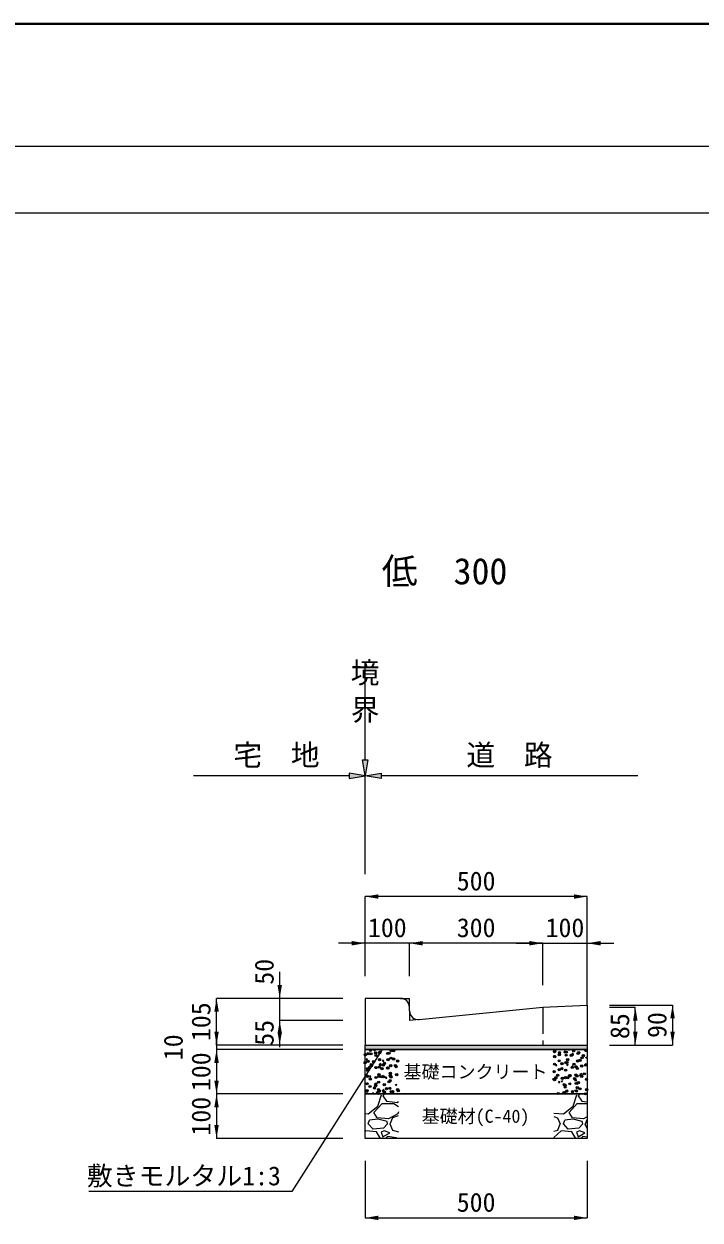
# Model space of a CAD drawing. Units: millimetres at full size; some dimension numbers follow another scale. Extents: x -3213 to 7287, y 2125 to 9550.
# Drawn here: x 3544 to 5066, y 6610 to 9300 of the extents above; entities that cross this region are included whole.
import ezdxf
from ezdxf.enums import TextEntityAlignment as Align

# ---------------------------------------------------------------- set-up
doc = ezdxf.new("R2010")
doc.units = ezdxf.units.MM
doc.header["$LTSCALE"] = 10
doc.header["$PDMODE"] = 32
doc.header["$PDSIZE"] = 5
doc.linetypes.add('DASHED', pattern=[7.5, 6, -1.5])
doc.layers.add('ハッチング_モルタル', color=30, linetype='Continuous')
doc.layers.add('文字', color=41, linetype='Continuous')
for name, color, linetype, lineweight in [('ハッチング_基礎', 150, 'Continuous', 5), ('図枠', 7, 'Continuous', 5), ('寸法線', 7, 'Continuous', 13), ('引出線', 4, 'Continuous', 13), ('本体', 2, 'Continuous', 13), ('舗装・基礎', 3, 'Continuous', 13), ('補助線', 8, 'DASHED', 13)]:
    doc.layers.add(name, color=color, linetype=linetype, lineweight=lineweight)
doc.styles.add('ＭＳ ゴシック', font='')
doc.styles.get('ＭＳ ゴシック').set_extended_font_data('MS Gothic')

# ---------------------------------------------------------------- blocks, each defined once
blk = doc.blocks.new('filled_arrow')
at = {"color": 0, "linetype": 'Continuous', "lineweight": -2}
blk.add_solid([(7.5, 1.25), (0, 0), (7.5, -1.25)], dxfattribs=at)

msp = doc.modelspace()

# ---------------------------------------------------------------- hatches: boundary and pattern name
at = {"layer": 'ハッチング_モルタル'}
msp.add_hatch(color=256, dxfattribs=at).paths.add_polyline_path([(4811.87, 6993.32), (4811.87, 7003.32), (4311.87, 7003.32), (4311.87, 6993.32)])
at = {"layer": '寸法線'}
for points in [[(4305.87, 7644.51), (4317.87, 7644.51), (4311.87, 7608.51)], [(4275.87, 7614.51), (4275.87, 7602.51), (4311.87, 7608.51)], [(4347.87, 7614.51), (4347.87, 7602.51), (4311.87, 7608.51)]]:
    msp.add_hatch(color=256, dxfattribs=at).paths.add_polyline_path(points)

# ---------------------------------------------------------------- linework, layer by layer
at = {"layer": 'ハッチング_基礎'}
for p, q in [((4314.46, 6970.39), (4316.91, 6973.31)), ((4314.46, 6970.39), (4317.5, 6970.12)), ((4317.48, 6970.12), (4316.89, 6973.3)), ((4331.56, 6991.46), (4334.09, 6989.76)), ((4331.57, 6991.47), (4335.13, 6992.83)), ((4334.09, 6989.76), (4335.12, 6992.83)), ((4350.9, 6967.2), (4353.35, 6970.12)), ((4350.9, 6967.2), (4353.93, 6966.93)), ((4353.91, 6966.93), (4353.33, 6970.12)), ((4361.89, 6971.02), (4365.45, 6972.38)), ((4361.89, 6971.01), (4364.41, 6969.3)), ((4364.41, 6969.3), (4365.44, 6972.37)), ((4736.87, 6979.98), (4738.85, 6980.74)), ((4736.87, 6978.3), (4737.82, 6977.66)), ((4737.82, 6977.66), (4738.85, 6980.73)), ((4769.79, 6992.62), (4770.38, 6993.32)), ((4769.79, 6992.62), (4772.83, 6992.35)), ((4772.81, 6992.35), (4772.63, 6993.32)), ((4776.23, 6981.56), (4780.19, 6985.69)), ((4776.23, 6981.57), (4780.75, 6980.87)), ((4780.74, 6980.86), (4780.18, 6985.68)), ((4806.23, 6989.43), (4808.68, 6992.35)), ((4806.23, 6989.43), (4809.26, 6989.16)), ((4808.3, 6975.31), (4811.86, 6976.67)), ((4808.3, 6975.3), (4810.82, 6973.59)), ((4809.24, 6989.16), (4808.66, 6992.34)), ((4810.82, 6973.59), (4811.85, 6976.66)), ((4319.2, 6954.62), (4321.73, 6952.92)), ((4319.21, 6954.63), (4322.76, 6956)), ((4321.73, 6952.92), (4322.76, 6955.99)), ((4343.32, 6958.27), (4347.84, 6957.57)), ((4343.33, 6958.27), (4347.28, 6962.39)), ((4347.84, 6957.57), (4347.28, 6962.39)), ((4740.4, 6957.59), (4742.85, 6960.51)), ((4740.4, 6957.59), (4743.44, 6957.33)), ((4743.42, 6957.32), (4742.83, 6960.51)), ((4765.61, 6958.91), (4768.14, 6957.21)), ((4765.62, 6958.92), (4769.17, 6960.29)), ((4768.14, 6957.21), (4769.17, 6960.28)), ((4776.84, 6954.41), (4779.29, 6957.33)), ((4776.84, 6954.41), (4779.88, 6954.14)), ((4779.86, 6954.14), (4779.27, 6957.32)), ((4321.51, 6932.18), (4323.96, 6935.1)), ((4321.51, 6932.18), (4324.55, 6931.91)), ((4324.53, 6931.91), (4323.94, 6935.09)), ((4349.53, 6934.18), (4353.09, 6935.54)), ((4349.53, 6934.17), (4352.05, 6932.46)), ((4352.05, 6932.46), (4353.08, 6935.53)), ((4357.95, 6928.99), (4360.4, 6931.91)), ((4357.95, 6928.99), (4360.98, 6928.72)), ((4360.96, 6928.72), (4360.38, 6931.9)), ((4379.85, 6913.73), (4383.41, 6915.09)), ((4379.85, 6913.72), (4382.38, 6912.01)), ((4382.38, 6912.01), (4383.41, 6915.08)), ((4747.45, 6919.38), (4749.9, 6922.3)), ((4747.45, 6919.38), (4750.49, 6919.12)), ((4750.47, 6919.11), (4749.88, 6922.3)), ((4753.25, 6922.07), (4755.78, 6920.37)), ((4753.26, 6922.08), (4756.81, 6923.45)), ((4755.78, 6920.37), (4756.81, 6923.44)), ((4782.96, 6923.67), (4787.48, 6922.97)), ((4782.97, 6923.67), (4786.92, 6927.79)), ((4783.89, 6916.2), (4786.34, 6919.11)), ((4783.89, 6916.2), (4786.92, 6915.93)), ((4786.9, 6915.93), (4786.32, 6919.11)), ((4787.48, 6922.97), (4786.92, 6927.79)), ((4795.94, 6938.47), (4799.5, 6939.83)), ((4795.94, 6938.46), (4798.46, 6936.75)), ((4798.46, 6936.75), (4799.49, 6939.82)), ((4328.56, 6893.97), (4331.01, 6896.88)), ((4328.56, 6893.97), (4331.59, 6893.7)), ((4331.58, 6893.7), (4330.99, 6896.88)), ((4337.17, 6897.34), (4340.73, 6898.71)), ((4337.17, 6897.33), (4339.69, 6895.63)), ((4339.69, 6895.63), (4340.72, 6898.7)), ((4340.92, 6866.06), (4349.05, 6891.46)), ((4349.05, 6891.46), (4347.91, 6893.32)), ((4350.06, 6900.37), (4354.02, 6904.5)), ((4350.06, 6900.38), (4354.58, 6899.68)), ((4355.99, 6893.32), (4352.1, 6889.43)), ((4352.1, 6889.43), (4360.23, 6877.23)), ((4354.58, 6899.67), (4354.01, 6904.5)), ((4367.13, 6893.32), (4367.44, 6893.7)), ((4367.49, 6893.32), (4367.42, 6893.69)), ((4386.87, 6892.78), (4386.25, 6893.32)), ((4780.52, 6866.06), (4788.65, 6891.46)), ((4783.58, 6901.63), (4787.14, 6903)), ((4783.58, 6901.62), (4786.1, 6899.92)), ((4786.1, 6899.92), (4787.13, 6902.99)), ((4788.65, 6891.46), (4787.51, 6893.32)), ((4795.59, 6893.32), (4791.7, 6889.43)), ((4791.7, 6889.43), (4799.83, 6877.23)), ((4318.57, 6848.79), (4340.92, 6866.06)), ((4331.78, 6851.83), (4350.07, 6872.15)), ((4350.07, 6872.15), (4376.48, 6872.15)), ((4360.23, 6877.23), (4385.63, 6874.19)), ((4376.48, 6872.15), (4386.87, 6864.96)), ((4385.63, 6874.19), (4386.87, 6876.43)), ((4758.17, 6848.79), (4780.52, 6866.06)), ((4771.38, 6851.83), (4789.67, 6872.15)), ((4789.67, 6872.15), (4811.87, 6872.15)), ((4799.83, 6877.23), (4811.87, 6875.79)), ((4311.87, 6849.1), (4318.57, 6848.79)), ((4318.57, 6826.43), (4321.62, 6834.56)), ((4340.92, 6836.59), (4321.62, 6834.56)), ((4338.89, 6839.64), (4331.78, 6851.83)), ((4364.29, 6837.61), (4338.89, 6839.64)), ((4361.24, 6831.51), (4340.92, 6836.59)), ((4385.63, 6848.79), (4364.29, 6837.61)), ((4368.35, 6826.43), (4374.45, 6840.66)), ((4374.45, 6840.66), (4386.87, 6844.54)), ((4386.87, 6853.15), (4385.63, 6848.79)), ((4736.87, 6849.8), (4758.17, 6848.79)), ((4736.87, 6842.67), (4744.96, 6839.64)), ((4744.96, 6839.64), (4751.06, 6826.43)), ((4758.17, 6826.43), (4761.22, 6834.56)), ((4780.52, 6836.59), (4761.22, 6834.56)), ((4778.49, 6839.64), (4771.38, 6851.83)), ((4803.89, 6837.61), (4778.49, 6839.64)), ((4800.84, 6831.51), (4780.52, 6836.59)), ((4811.87, 6841.79), (4803.89, 6837.61)), ((4807.95, 6826.43), (4811.87, 6835.58)), ((4313.49, 6810.18), (4311.87, 6808.7)), ((4337.87, 6808.15), (4313.49, 6810.18)), ((4329.75, 6814.24), (4318.57, 6826.43)), ((4353.11, 6816.27), (4329.75, 6814.24)), ((4346.93, 6793.32), (4337.87, 6808.15)), ((4355.15, 6810.18), (4348.03, 6807.13)), ((4348.03, 6807.13), (4352.1, 6796.97)), ((4352.1, 6796.97), (4367.34, 6806.11)), ((4362.26, 6826.43), (4353.11, 6816.27)), ((4367.34, 6806.11), (4355.15, 6810.18)), ((4362.26, 6826.43), (4361.24, 6831.51)), ((4367.34, 6826.43), (4373.43, 6812.21)), ((4373.43, 6812.21), (4386.87, 6808.26)), ((4736.87, 6809.53), (4745.98, 6812.21)), ((4753.09, 6810.18), (4736.87, 6795.37)), ((4745.98, 6812.21), (4751.06, 6826.43)), ((4777.47, 6808.15), (4753.09, 6810.18)), ((4769.35, 6814.24), (4758.17, 6826.43)), ((4792.71, 6816.27), (4769.35, 6814.24)), ((4786.53, 6793.32), (4777.47, 6808.15)), ((4794.75, 6810.18), (4787.63, 6807.13)), ((4787.63, 6807.13), (4791.7, 6796.97)), ((4791.7, 6796.97), (4806.94, 6806.11)), ((4801.86, 6826.43), (4792.71, 6816.27)), ((4806.94, 6806.11), (4794.75, 6810.18)), ((4801.86, 6826.43), (4800.84, 6831.51)), ((4806.94, 6826.43), (4811.87, 6814.92)), ((4362.26, 6797.99), (4357.59, 6793.32)), ((4382.58, 6794.94), (4362.26, 6797.99)), ((4384.42, 6793.32), (4382.58, 6794.94)), ((4801.86, 6797.99), (4797.19, 6793.32)), ((4811.87, 6796.48), (4801.86, 6797.99))]:
    msp.add_line(p, q, dxfattribs=at)
for p in [(4312.59, 6981.94), (4318.37, 6966.96), (4318.99, 6983.87), (4324.04, 6991.07), (4325.31, 6983.62), (4331.18, 6966.11), (4335.8, 6985.52), (4336.21, 6979.92), (4344.46, 6970.54), (4344.55, 6986.15), (4345.07, 6987.45), (4362.92, 6984.38), (4363.27, 6970.34), (4365.83, 6985), (4370.11, 6973.79), (4370.73, 6990.7), (4375.98, 6972.01), (4376.63, 6990.37), (4385.23, 6967.22), (4738.27, 6988.43), (4738.72, 6989.35), (4738.87, 6977.36), (4748.89, 6967.75), (4748.98, 6981.61), (4749.53, 6986.11), (4762.25, 6987.78), (4764.53, 6980.61), (4765.39, 6987.28), (4768.13, 6970.28), (4776.1, 6980.46), (4781.49, 6990.32), (4790.3, 6967.51), (4790.92, 6984.42), (4792.51, 6986.14), (4795.88, 6969.21), (4800.21, 6974.5), (4803.22, 6979.32), (4311.95, 6963.58), (4317.76, 6950.05), (4317.82, 6946.08), (4325.91, 6959.56), (4325.98, 6957.05), (4336.62, 6952.74), (4343.84, 6953.63), (4349.9, 6950.3), (4353.03, 6958.42), (4355.61, 6962.14), (4362.62, 6951.98), (4363.74, 6951.6), (4368.88, 6939.97), (4369.5, 6956.88), (4380.15, 6957.27), (4381.86, 6954.51), (4737.64, 6943.54), (4738.25, 6960.45), (4748.8, 6947.88), (4754.76, 6950.24), (4755.28, 6961.46), (4763.3, 6946.79), (4763.91, 6963.7), (4766.25, 6964.12), (4778.42, 6952.97), (4782.4, 6960.32), (4786.84, 6954.47), (4789.68, 6950.6), (4799.56, 6956.14), (4805.44, 6938.64), (4808.05, 6958.05), (4809.52, 6959.17), (4315.8, 6933.74), (4316.52, 6916.23), (4317.14, 6933.14), (4323.89, 6926.74), (4335.89, 6911.9), (4336.06, 6915.59), (4336.54, 6930.27), (4342.6, 6919.8), (4342.92, 6932.6), (4343.22, 6936.72), (4349.26, 6931.94), (4353.51, 6931.83), (4355.13, 6914.44), (4365.68, 6920.67), (4368.26, 6923.06), (4368.5, 6934.47), (4370.04, 6931.45), (4383.14, 6936.91), (4737.02, 6926.62), (4738.57, 6925.02), (4741.4, 6930.21), (4745.39, 6935.5), (4756.1, 6928.68), (4760.12, 6914.4), (4762.06, 6912.97), (4762.68, 6929.88), (4768.2, 6930.1), (4772.51, 6934.36), (4772.83, 6916.07), (4773.48, 6934.43), (4783.22, 6927.53), (4786.2, 6936.11), (4788.45, 6916.77), (4789.06, 6933.69), (4792.07, 6918.6), (4797.83, 6935.19), (4799.63, 6933.21), (4810.34, 6926.39), (4315.9, 6899.32), (4316.62, 6900.96), (4323.18, 6910.23), (4333.03, 6906.64), (4341.77, 6894.4), (4341.98, 6902.89), (4343.74, 6899.81), (4355.46, 6897.81), (4360.15, 6905.49), (4367.64, 6906.15), (4370.86, 6898.67), (4373.85, 6898.63), (4385.08, 6902.9), (4386.57, 6900.3), (4746.75, 6894.36), (4759.47, 6896.03), (4761.44, 6896.05), (4762.4, 6908.54), (4766.1, 6899.79), (4778.71, 6898.57), (4787.83, 6899.86), (4789.52, 6907.39), (4795.73, 6904.88), (4807.9, 6893.72), (4810.79, 6902.79)]:
    msp.add_point(p, dxfattribs=at)
at = {"layer": '図枠', "lineweight": 40}
msp.add_line((-2713.13, 9299.64), (7036.87, 9299.64), dxfattribs=at)
at = {"layer": '図枠', "lineweight": 13}
for p, q in [((-2338.13, 9024.64), (6661.87, 9024.64)), ((-2338.13, 8874.64), (6661.87, 8874.64))]:
    msp.add_line(p, q, dxfattribs=at)
at = {"layer": '寸法線'}
for p, q in [((4311.87, 7644.51), (4311.87, 7864.98)), ((4275.87, 7608.51), (3925.87, 7608.51)), ((4311.87, 7387.32), (4311.87, 7608.51)), ((4925.87, 7608.51), (4347.87, 7608.51)), ((4811.87, 7337.32), (4311.87, 7337.32)), ((4311.87, 7158.32), (4311.87, 7337.32)), ((4811.87, 7093.32), (4811.87, 7337.32)), ((4471.87, 7232.32), (4251.87, 7232.32)), ((4311.87, 7158.32), (4311.87, 7232.32)), ((4711.87, 7232.32), (4411.87, 7232.32)), ((4411.87, 7158.32), (4411.87, 7232.32)), ((4411.87, 7158.32), (4411.87, 7232.32)), ((4651.87, 7232.32), (4871.87, 7232.32)), ((4711.87, 7138.32), (4711.87, 7232.32)), ((4711.87, 7138.32), (4711.87, 7232.32)), ((4811.87, 7143.32), (4811.87, 7232.32)), ((4119.69, 6998.32), (4119.69, 7168.32)), ((3977.51, 7003.32), (3977.51, 7108.32)), ((4261.87, 7108.32), (3977.51, 7108.32)), ((4261.87, 7108.32), (4119.69, 7108.32)), ((4861.87, 7093.32), (5004.06, 7093.32)), ((4861.87, 7088.32), (4920.2, 7088.32)), ((4920.2, 7003.32), (4920.2, 7088.32)), ((5004.06, 7093.32), (5004.06, 7003.32)), ((4119.69, 6998.32), (4119.69, 7063.32)), ((4261.87, 7058.32), (4119.69, 7058.32)), ((4261.87, 7058.32), (4119.69, 7058.32)), ((3977.51, 7033.32), (3977.51, 6963.32)), ((4261.87, 7003.32), (3977.51, 7003.32)), ((4261.87, 7003.32), (3977.51, 7003.32)), ((4261.87, 7003.32), (4119.69, 7003.32)), ((4861.87, 7003.32), (5004.06, 7003.32)), ((4861.87, 7003.32), (4920.2, 7003.32)), ((4261.87, 6993.32), (3977.51, 6993.32)), ((3977.51, 6993.32), (3977.51, 6833.32)), ((4261.87, 6993.32), (3977.51, 6993.32)), ((3977.51, 6953.32), (3977.51, 6793.32)), ((4261.87, 6893.32), (3977.51, 6893.32)), ((4261.87, 6893.32), (3977.51, 6893.32)), ((4261.87, 6793.32), (3977.51, 6793.32)), ((4311.87, 6743.32), (4311.87, 6614.74)), ((4811.87, 6743.32), (4811.87, 6614.74)), ((4311.87, 6614.74), (4811.87, 6614.74))]:
    msp.add_line(p, q, dxfattribs=at)
for points in [[(4305.87, 7644.51), (4317.87, 7644.51), (4311.87, 7608.51)], [(4275.87, 7614.51), (4275.87, 7602.51), (4311.87, 7608.51)], [(4347.87, 7614.51), (4347.87, 7602.51), (4311.87, 7608.51)]]:
    msp.add_lwpolyline(points, close=True, dxfattribs=at)
at = {"layer": '引出線'}
msp.add_lwpolyline([(4350.2, 6993.32), (4147.36, 6673.81), (3689.95, 6673.81)], dxfattribs=at)
at = {"layer": '本体'}
for p, q in [((4311.87, 7108.32), (4311.87, 7003.32)), ((4391.87, 7108.32), (4311.87, 7108.32)), ((4411.87, 7080.42), (4411.87, 7088.32)), ((4433.86, 7060.52), (4711.87, 7088.32)), ((4711.87, 7088.32), (4811.87, 7093.32)), ((4811.87, 7093.32), (4811.87, 7003.32)), ((4311.87, 7003.32), (4811.87, 7003.32))]:
    msp.add_line(p, q, dxfattribs=at)
for centre, start, end in [((4391.87, 7088.32), 0, 90), ((4431.87, 7080.42), 180, 275.71059)]:
    msp.add_arc(centre, 20, start, end, dxfattribs=at)
at = {"layer": '舗装・基礎'}
for points in [[(4311.87, 7003.32), (4811.87, 7003.32), (4811.87, 6993.32), (4311.87, 6993.32)], [(4311.87, 6993.32), (4811.87, 6993.32), (4811.87, 6893.32), (4311.87, 6893.32)], [(4311.87, 6893.32), (4811.87, 6893.32), (4811.87, 6793.32), (4311.87, 6793.32)]]:
    msp.add_lwpolyline(points, close=True, dxfattribs=at)
at = {"layer": '補助線'}
for p, q in [((4391.87, 7108.32), (4411.87, 7108.32)), ((4411.87, 7088.32), (4411.87, 7108.32)), ((4411.87, 7080.42), (4411.87, 7058.32)), ((4711.87, 7088.32), (4711.87, 7003.32)), ((4433.86, 7060.52), (4411.87, 7058.32))]:
    msp.add_line(p, q, dxfattribs=at)

# ---------------------------------------------------------------- block references
at = {"layer": '寸法線', "xscale": 4, "yscale": 4}
for p in [(4311.87, 7337.32), (4411.87, 7232.32), (4411.87, 7232.32), (4811.87, 7232.32), (4311.87, 6614.74)]:
    msp.add_blockref('filled_arrow', p, dxfattribs=at)
for p, rotation in [((4811.87, 7337.32), 180), ((4311.87, 7232.32), 180), ((4711.87, 7232.32), 180), ((4711.87, 7232.32), 180), ((4119.69, 7108.32), 90), ((3977.51, 7108.32), 270), ((4920.2, 7088.32), 270), ((5004.06, 7093.32), 270), ((4119.69, 7058.32), 270), ((4119.69, 7058.32), 270), ((3977.51, 7003.32), 90), ((4119.69, 7003.32), 90), ((4920.2, 7003.32), 90), ((5004.06, 7003.32), 90), ((3977.51, 6993.32), 270), ((3977.51, 6893.32), 90), ((3977.51, 6893.32), 270), ((3977.51, 6793.32), 90), ((4811.87, 6614.74), 180)]:
    msp.add_blockref('filled_arrow', p, dxfattribs=dict(at, rotation=rotation))
at = {"layer": '引出線', "xscale": 0.133, "yscale": 0.133, "rotation": 237.6}
msp.add_blockref('filled_arrow', (4350.2, 6993.32), dxfattribs=at)

# ---------------------------------------------------------------- texts
at = {"layer": '寸法線', "style": 'ＭＳ ゴシック'}
for s, p in [('境', (4279.5, 7864.32)), ('界', (4279.5, 7780.99))]:
    msp.add_text(s, height=47.47, dxfattribs=at).set_placement(p, align=Align.TOP_LEFT)
for s, height, p in [('宅\u3000地', 47.47, (4112.38, 7655.44)), ('道\u3000路', 47.47, (4636.87, 7655.44)), ('500', 42.72, (4561.87, 7372.32)), ('100', 42.72, (4361.87, 7267.32)), ('300', 42.72, (4561.87, 7267.32)), ('100', 42.72, (4761.87, 7267.32)), ('500', 42.72, (4561.87, 6649.74))]:
    msp.add_text(s, height=height, dxfattribs=at).set_placement(p, align=Align.MIDDLE_CENTER)
for s, p in [('50', (4084.69, 7168.14)), ('105', (3942.51, 7055.82)), ('55', (4084.69, 7030.82)), ('85', (4885.2, 7045.82)), ('90', (4969.06, 7048.32)), ('10', (3880.01, 6998.32)), ('100', (3942.51, 6943.32)), ('100', (3942.51, 6843.32))]:
    msp.add_text(s, height=42.72, rotation=90, dxfattribs=at).set_placement(p, align=Align.MIDDLE_CENTER)
at = {"layer": '引出線', "style": 'ＭＳ ゴシック'}
msp.add_text('敷きモルタル1:3', height=42.72, dxfattribs=at).set_placement((4122.36, 6730.55), align=Align.TOP_RIGHT)
at = {"layer": '文字', "style": 'ＭＳ ゴシック'}
msp.add_text('低\u3000300', height=59.34, dxfattribs=at).set_placement((4490.78, 8098.68), align=Align.TOP_CENTER)
for s, p in [('基礎コンクリート', (4560.54, 6943.32)), ('基礎材(C-40)', (4560.54, 6843.32))]:
    msp.add_text(s, height=29.67, dxfattribs=at).set_placement(p, align=Align.MIDDLE_CENTER)

doc.saveas('drawing.dxf')
